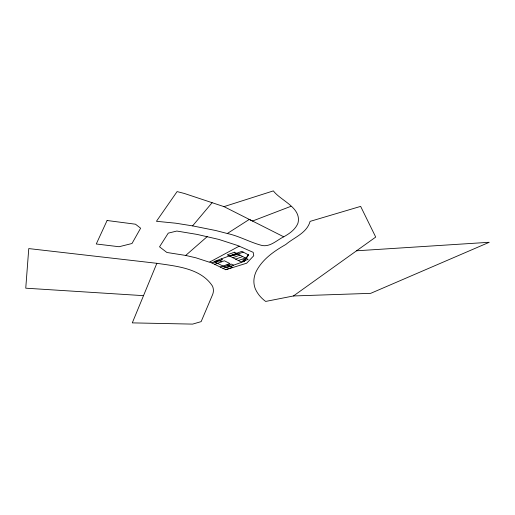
<?xml version="1.0" encoding="UTF-8"?>
<svg xmlns="http://www.w3.org/2000/svg" width="515" height="515" viewBox="0 0 515 515"><rect width="100%" height="100%" fill="white"/><g stroke="black" fill="none" stroke-linecap="round" stroke-linejoin="round"><path stroke-width="0.77" d="M156.856 263.307L132.291 322.879L192.604 324.109L201.14 321.63L212.476 294.908A70.742 27.282 0.4 0 0 212.476 286.108C200.799 268.148 176.22 266.216 156.856 263.307L28.763 248.584L25.75 288.188L143.511 295.661M243.936 261.485L248.211 254.751M223.993 206.637L273.368 190.891C280.752 200.837 301.887 207.558 297.96 223.182C295.398 229.536 289.501 233.604 283.733 236.816L223.993 206.637L184.364 193.473L177.089 191.593L156.444 221.289L175.795 223.207L192.584 225.885L212.122 202.691M209.888 261.974L225.725 269.718L246.666 263.21L253.747 255.736L253.187 252.344L237.782 245.546L218.766 239.398L197.142 234.422L176.819 231.048L168.257 233.134L159.534 246.827L166.866 252.466L185.69 255.44L207.288 236.552M293.453 295.964L375.718 237.074L360.642 206.386L310.101 221.373C306.85 233.16 294.22 237.293 285.799 244.496C274.102 251.159 262.193 259.335 256.058 271.74A132.22 51.5 -6.8 0 0 255.343 288.876C257.539 293.923 261.234 298.211 265.669 301.43L293.453 295.964L370.684 293.344L489.25 242.282L356.547 250.799M192.584 225.885L215.772 230.533L227.302 233.507L249.299 219.416L252.505 221.044L290.911 206.322M283.733 236.816C276.922 240.087 270.864 246.672 262.644 245.629C250.593 242.707 239.559 236.102 227.302 233.507M239.23 246.138L209.431 262.219L195.88 257.796L185.69 255.44M211.897 262.953L218.817 260.416L221.617 261.807M230.063 256.29L237.209 253.676M215.399 262.309L222.615 259.669L221.147 258.929M243.241 252.118L233.919 255.53L232.465 254.777M214.703 264.324L224.405 260.79L229.928 263.558L220.259 267.047M232.844 257.712L239.977 255.118M235.606 259.129L242.72 256.547M238.342 260.526L245.443 257.97M224.282 266.686L231.46 264.105L233.61 265.18M245.468 259.071L242.7 260.062L244.31 260.893M223.001 268.386L229.883 265.92M225.725 269.718L232.593 267.272L227.147 264.562M107.094 220.504L96.266 243.994L119.068 246.73L131.995 243.505L140.621 228.197L135.503 224.212L107.094 220.504M248.52 254.912L244.458 261.298L226.439 267.749L213.925 261.581L241.793 251.359L248.52 254.912M234.415 252.221L227.263 254.854L241.052 261.916L248.146 259.38L234.415 252.221"/></g></svg>
